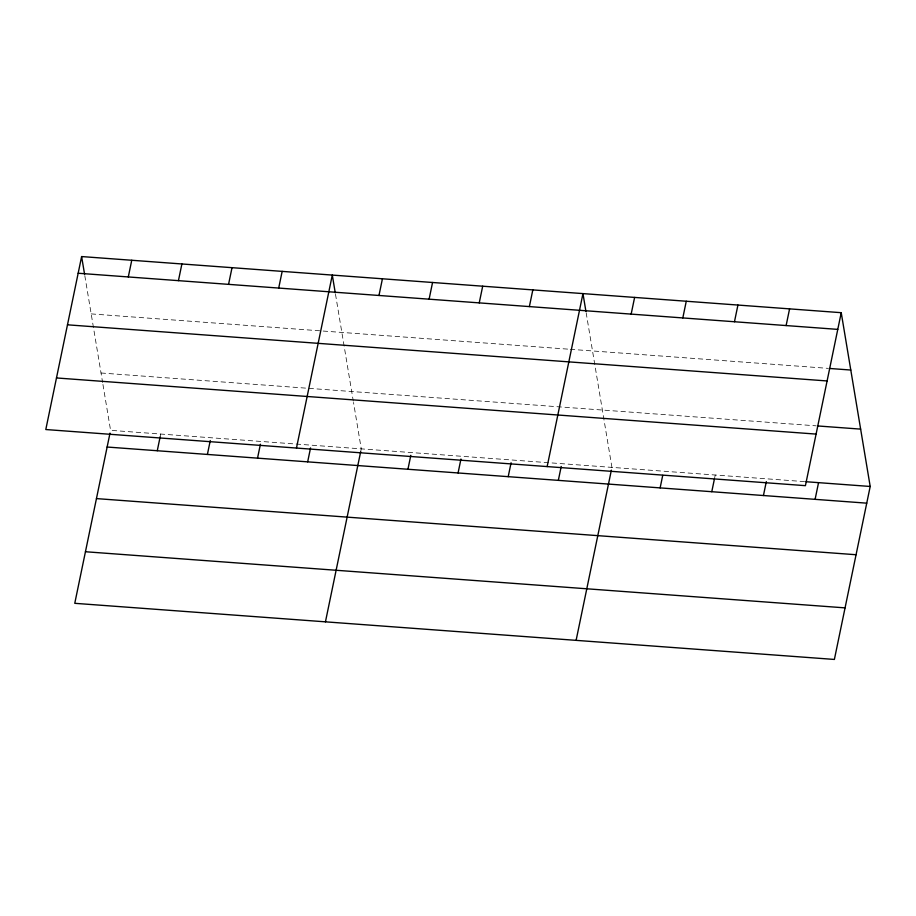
<?xml version="1.0" encoding="UTF-8"?>
<svg xmlns="http://www.w3.org/2000/svg" width="916" height="916" viewBox="0 0 916 916"><rect width="100%" height="100%" fill="white"/><g stroke="black" fill="none" stroke-linecap="round" stroke-linejoin="round"><path stroke-width="0.69" stroke-dasharray="4.58 3.44" d="M160.151 436.829L160.724 434.047M360.686 451.645L361.259 448.863L353.519 402.433M714.663 477.797L715.236 475.015M91.176 313.902L568.847 349.202M570.244 349.305L828.453 368.381M101.023 372.995L815.973 425.825M804.592 481.621L110.584 430.337L102.844 383.918M586.148 312.722L611.934 467.389M335.485 294.196L353.29 401.071M84.81 275.67L102.626 382.545"/><path stroke-width="1.37" d="M81.616 256.56L45.8 429.535L805.416 485.663L841.232 312.688L81.616 256.56L84.581 274.308M128.297 276.953L131.755 260.259M110.012 433.119L74.769 603.312L834.384 659.44L870.2 486.465L841.232 312.688M178.437 280.651L181.895 263.968M157.266 450.729L160.151 436.829M228.565 284.361L232.023 267.667M207.405 454.439L210.279 440.527M278.704 288.059L282.162 271.376M257.533 458.137L260.419 444.237M296.475 448.05L332.29 275.075L335.256 292.834M307.673 461.847L310.547 447.935M378.972 295.479L382.43 278.785M325.443 621.838L360.686 451.645M429.112 299.177L432.558 282.483M407.941 469.255L410.815 455.344M479.24 302.887L482.698 286.193M458.069 472.965L460.954 459.053M529.379 306.585L532.826 289.903M508.208 476.663L511.082 462.763M547.15 466.576L582.965 293.601L585.919 311.348M558.336 480.373L561.222 466.462M631.158 314.108L634.616 297.425M576.107 640.364L611.361 470.171M682.821 317.921L686.267 301.238M660.127 487.896L662.726 475.37M734.472 321.745L737.93 305.051M711.778 491.709L714.377 479.194M786.123 325.558L789.581 308.875M763.44 495.522L766.314 481.621M815.091 499.346L818.549 482.652M78.169 273.243L837.774 329.382M829.85 368.484L850.792 370.041M67.486 324.814L827.102 380.953M817.358 425.929L860.639 429.123M56.483 377.953L816.087 434.092M805.977 481.724L870.2 486.465M107.126 447.031L866.742 503.159M96.455 498.602L856.059 554.73M85.451 551.741L845.056 607.869"/></g></svg>
